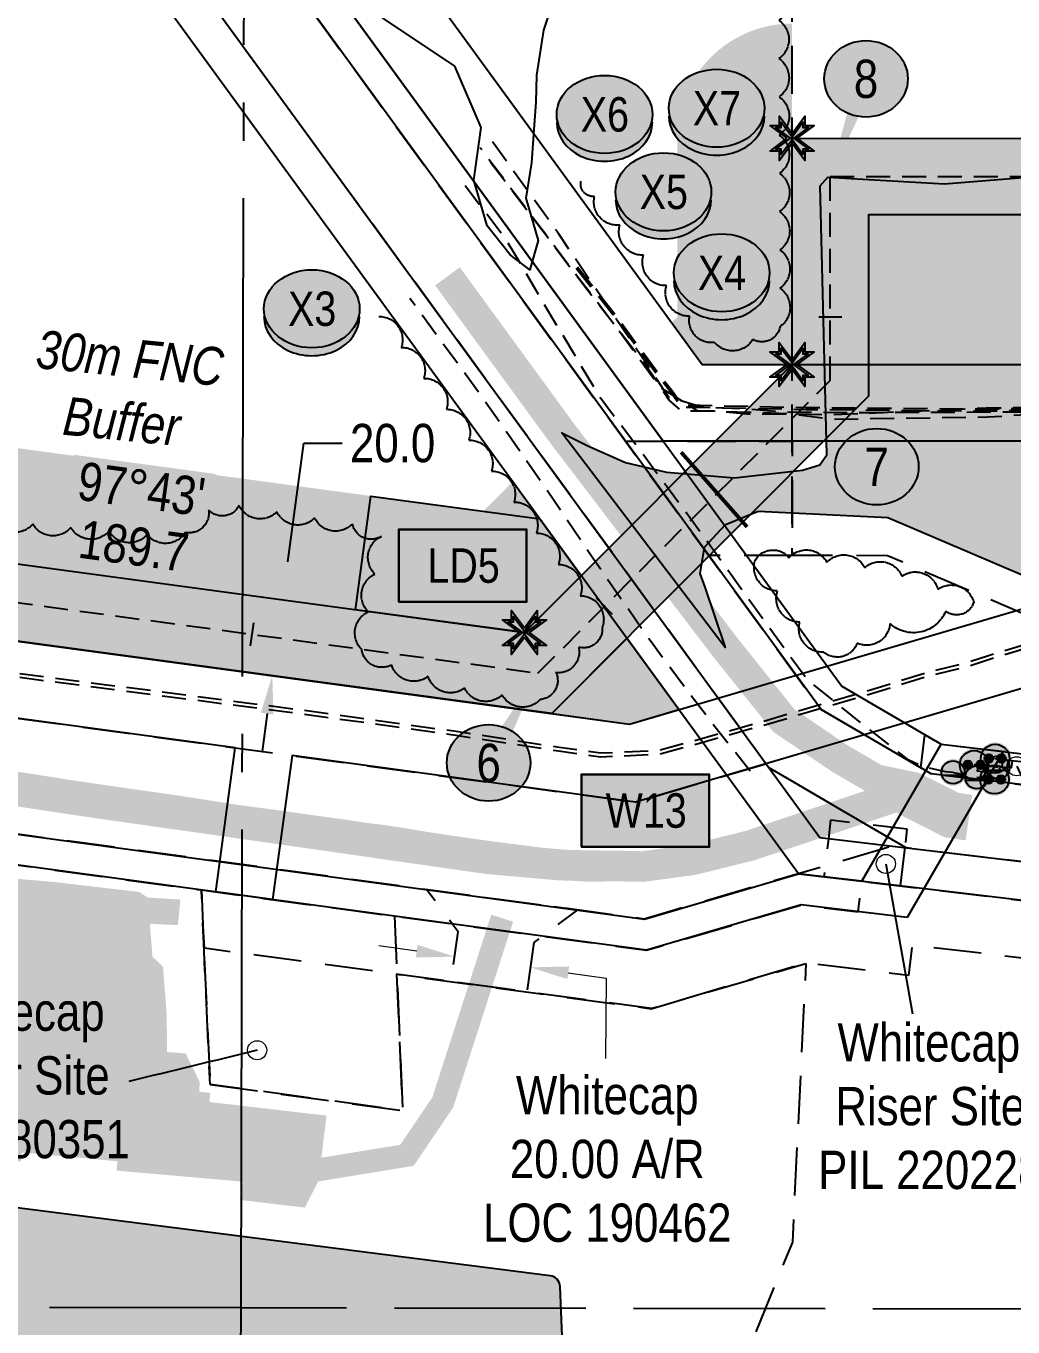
# Model space of a CAD drawing. Extents: x 485237 to 492984, y 6042770 to 6046256.
# Drawn here: x 489310.4 to 489568.2, y 6044196.7 to 6044536.6 of the extents above; entities that cross this region are included whole.
import ezdxf
from ezdxf.enums import TextEntityAlignment as Align

# ---------------------------------------------------------------- set-up
doc = ezdxf.new("R2010")
doc.units = 0
doc.header["$LTSCALE"] = 5
doc.header["$PDSIZE"] = 0.5
for name, pattern in [('0', [1, 1, 0]), ('foc-ACCESSROAD', [3.75, 2.5, -1.25]), ('foc-QUARTERLINE', [33, 25, -3, 2, -3]), ('foc-TIELINE', [1.875, 1.25, -0.625]), ('foc-UNSURVEYED', [12.5, 10, -2.5]), ('UG_PIPE', [1.875, 1.25, -0.625])]:
    doc.linetypes.add(name, pattern=pattern)
doc.layers.get('Defpoints').update_dxf_attribs({"color": 9})
for name, color, linetype, lineweight in [('AS-GENERAL', 48, 'Continuous', 18), ('C-AR-T', 13, 'Continuous', 9), ('C-RW-T', 13, 'Continuous', 9), ('C-WS-T', 13, 'Continuous', 9)]:
    doc.layers.add(name, color=color, linetype=linetype, lineweight=lineweight)
doc.layers.add('AS-PIPE-AG', color=7, linetype='Continuous', true_color=0x7d00fa)
for name, color, linetype in [('AS-PIPE-UG', 44, 'UG_PIPE'), ('AS-ROADS', 254, 'Continuous'), ('AS-SYMBOL', 7, 'Continuous'), ('C-AR', 13, 'foc-ACCESSROAD'), ('C-RW', 13, 'Continuous'), ('C-WS', 13, 'foc-ACCESSROAD'), ('F-RW', 190, 'Continuous'), ('L-BD1', 253, 'Continuous'), ('L-MON', 1, 'Continuous'), ('L-QSEC', 8, 'foc-QUARTERLINE'), ('L-USEC', 7, 'foc-UNSURVEYED'), ('P-BUFFER-H 30m', 51, 'Continuous'), ('P-BUFFER-T', 40, 'Continuous'), ('P-CROSSINGS', 250, 'Continuous'), ('P-ELEVATION', 7, 'Continuous'), ('P-PROPOSED', 10, 'Continuous'), ('P-PROPOSED-H', 21, 'Continuous'), ('P-TEMP-BLOCKS', 250, 'Continuous'), ('P-TEMP-H', 41, 'Continuous'), ('P-TEMP_LOG DECK', 46, 'Continuous'), ('P-TEMP_WORKSPACE', 46, 'Continuous'), ('P-TXT', 4, 'Continuous'), ('T-BUSH', 110, '0'), ('T-TIE', 201, 'foc-TIELINE'), ('T-WATER', 160, 'Continuous'), ('T-WATER-H', 133, 'Continuous'), ('WETLAND', 143, 'Continuous')]:
    doc.layers.add(name, color=color, linetype=linetype)
doc.styles.add('80', font='ARIALN.TTF', dxfattribs={"height": 10})
doc.styles.add('80CG', font='ARIALN.TTF', dxfattribs={"height": 10})
doc.styles.add('80L', font='ARIALN.TTF', dxfattribs={"height": 10})
doc.styles.add('Crossing', font='ARIALN.TTF', dxfattribs={"height": 10})
doc.styles.get("Standard").update_dxf_attribs({"font": 'ARIALN.TTF'})
doc.dimstyles.new('Compass 5 000', dxfattribs={"dimscale": 5, "dimtxt": 9, "dimasz": 2, "dimexe": 0.2, "dimexo": 0.0625, "dimgap": 0.5, "dimtad": 0, "dimtih": 1, "dimtoh": 1, "dimzin": 0, "dimdsep": 46, "dimtxsty": '80CG', "dimcen": 0.1, "dimse1": 1, "dimse2": 1, "dimclrd": 256, "dimclrt": 256, "dimaunit": 1, "dimadec": 4, "dimazin": 0, "dimtfac": 0.06, "dimtofl": 0, "dimtmove": 0, "dimatfit": 1, "dimfxl": 0.2, "dimtolj": 1, "dimtzin": 0, "dimlwd": -1, "dimarcsym": 0})

# ---------------------------------------------------------------- blocks, each defined once
blk = doc.blocks.new('*D44')
at = {"layer": 'C-RW-T', "transparency": 16777216}
for p, q in [((489339.39, 6044634.1), (489347.48, 6044639.99)), ((489316.75, 6044617.6), (489284.34, 6044593.97)), ((489284.34, 6044593.97), (489274.34, 6044593.97))]:
    blk.add_line(p, q, dxfattribs=at)
for points in [[(489338.41, 6044635.45), (489340.38, 6044632.75), (489331.31, 6044628.21)], [(489315.77, 6044618.94), (489317.73, 6044616.25), (489324.83, 6044623.49)]]:
    blk.add_solid(points, dxfattribs=at)
at = {"layer": 'Defpoints', "color": 0, "transparency": 16777216}
for p in [(489324.83, 6044623.49), (489337.99, 6044619.04), (489331.51, 6044614.32)]:
    blk.add_point(p, dxfattribs=at)
at = {"layer": 'C-RW-T', "transparency": 16777216, "insert": (489235.61, 6044593.97), "char_height": 10, "attachment_point": 5, "style": '80CG'}
blk.add_mtext('\\A1;Whitecap\\P8.00 P/L R/W\\PPlan 094 1536\\PPLA 071598', dxfattribs=at)
blk = doc.blocks.new('PIG')
h = blk.add_hatch(color=255)
h.dxf.hatch_style = 1
edge = h.paths.add_edge_path()
edge.add_arc((0, 0), 0.85, 0, 360)
at = {"layer": 'AS-SYMBOL'}
h = blk.add_hatch(color=13, dxfattribs=at)
h.dxf.hatch_style = 1
h.paths.add_polyline_path([(-0.101, 0.005, 1), (-0.551, 0.005, 1)])
h = blk.add_hatch(color=13, dxfattribs=at)
h.dxf.hatch_style = 1
h.paths.add_polyline_path([(0.101, 0.005, 1), (0.551, 0.005, 1)])
at = {"layer": 'AS-SYMBOL', "color": 13}
for centre, radius in [((0, 0), 0.75), ((-0.326, 0.005), 0.225), ((0.326, 0.005), 0.225)]:
    blk.add_circle(centre, radius, dxfattribs=at)
blk = doc.blocks.new('RISER')
h = blk.add_hatch(color=255)
h.dxf.hatch_style = 1
edge = h.paths.add_edge_path()
edge.add_arc((0, 0), 0.7, 0, 360)
blk.add_hatch(color=13).paths.add_polyline_path([(0.581, -0.15), (-0.581, -0.15, 0.774597)])
at = {"color": 13}
blk.add_line((-0.581, -0.15), (0.581, -0.15), dxfattribs=at)
blk.add_circle((0, 0), 0.6, dxfattribs=at)
blk = doc.blocks.new('TEMP')
h = blk.add_hatch(color=255)
h.dxf.hatch_style = 1
h.paths.add_polyline_path([(0, 0.251), (-0.666, 1.152), (-0.666, 0.666), (-1.152, 0.666), (-0.251, 0), (-1.152, -0.666), (-0.666, -0.666), (-0.666, -1.152), (0, -0.251), (0.666, -1.152), (0.666, -0.666), (1.152, -0.666), (0.251, 0), (1.152, 0.666), (0.666, 0.666), (0.666, 1.152)])
h.paths.add_polyline_path([(0.566, 0.849), (0.566, 0.566), (0.849, 0.566), (0.083, 0), (0.849, -0.566), (0.566, -0.566), (0.566, -0.849), (0, -0.083), (-0.566, -0.849), (-0.566, -0.566), (-0.849, -0.566), (-0.083, 0), (-0.849, 0.566), (-0.566, 0.566), (-0.566, 0.849), (0, 0.083)], flags=16)
h = blk.add_hatch(color=1)
h.dxf.hatch_style = 1
h.paths.add_polyline_path([(0, 0.083), (-0.566, 0.849), (-0.566, 0.566), (-0.849, 0.566), (-0.083, 0), (-0.849, -0.566), (-0.566, -0.566), (-0.566, -0.849), (0, -0.083), (0.566, -0.849), (0.566, -0.566), (0.849, -0.566), (0.083, 0), (0.849, 0.566), (0.566, 0.566), (0.566, 0.849)])
at = {"color": 1}
for p, q in [((-0.083, 0), (0.083, 0)), ((0, 0.083), (0, -0.083))]:
    blk.add_line(p, q, dxfattribs=at)
at = {"color": 255, "flags": 128}
blk.add_lwpolyline([(-0.251, 0), (-1.152, 0.666), (-0.666, 0.666), (-0.666, 1.152), (0, 0.251), (0.666, 1.152), (0.666, 0.666), (1.152, 0.666), (0.251, 0), (1.152, -0.666), (0.666, -0.666), (0.666, -1.152), (0, -0.251), (-0.666, -1.152), (-0.666, -0.666), (-1.152, -0.666)], close=True, dxfattribs=at)
at = {"color": 1, "flags": 128}
blk.add_lwpolyline([(-0.083, 0), (-0.849, 0.566), (-0.566, 0.566), (-0.566, 0.849), (0, 0.083), (0.566, 0.849), (0.566, 0.566), (0.849, 0.566), (0.083, 0), (0.849, -0.566), (0.566, -0.566), (0.566, -0.849), (0, -0.083), (-0.566, -0.849), (-0.566, -0.566), (-0.849, -0.566)], close=True, dxfattribs=at)
blk = doc.blocks.new('xing2')
h = blk.add_hatch(color=50)
h.dxf.hatch_style = 1
edge = h.paths.add_edge_path()
edge.add_ellipse((0, 0), major_axis=(-12.5, 0), ratio=0.816297, start_angle=0, end_angle=360)
h = blk.add_hatch(color=250)
h.dxf.hatch_style = 1
edge = h.paths.add_edge_path()
edge.add_ellipse((0, -2.05), major_axis=(-12.5, 0), ratio=0.816297, start_angle=0, end_angle=180)
edge.add_line((12.5, -2.05), (12.5, 0))
edge.add_ellipse((0, 0), major_axis=(-12.5, 0), ratio=0.816297, start_angle=0, end_angle=180, ccw=False)
edge.add_line((-12.5, 0), (-12.5, -2.05))
at = {"color": 250}
blk.add_ellipse((0, 0), major_axis=(-12.5, 0), ratio=0.816297, dxfattribs=at)
blk.add_ellipse((0, -2.05), major_axis=(-12.5, 0), ratio=0.816297, start_param=0, end_param=3.141593, dxfattribs=at)
at = {"color": 250, "style": 'Crossing'}
blk.add_attdef('CROSSING', text='', height=9, dxfattribs=at).set_placement((0.09, 0.02), align=Align.MIDDLE_CENTER)
at = {"color": 250, "style": 'Crossing', "flags": 1}
for tag, p in [('OWNER', (0.09, -12.49)), ('DESCRIPTION', (0.09, -25.77)), ('LOCATION', (0.09, -39.3)), ('DWG_REF', (0.09, -52.84))]:
    blk.add_attdef(tag, text='', height=9, dxfattribs=at).set_placement(p, align=Align.MIDDLE_CENTER)
blk = doc.blocks.new('*D80')
at = {"layer": 'Defpoints', "color": 0, "transparency": 16777216}
for p in [(489377.42, 6044386.68), (489405.43, 6044382.89), (489402.75, 6044363.08)]:
    blk.add_point(p, dxfattribs=at)
at = {"layer": 'P-TXT', "transparency": 16777216}
for p, q in [((489378.76, 6044396.59), (489382.96, 6044427.59)), ((489382.96, 6044427.59), (489392.96, 6044427.59)), ((489373.39, 6044356.97), (489372.05, 6044347.06))]:
    blk.add_line(p, q, dxfattribs=at)
for points in [[(489377.11, 6044396.82), (489380.41, 6044396.37), (489377.42, 6044386.68)], [(489371.74, 6044357.19), (489375.04, 6044356.74), (489374.74, 6044366.88)]]:
    blk.add_solid(points, dxfattribs=at)
at = {"layer": 'P-TXT', "transparency": 16777216, "insert": (489406.17, 6044427.59), "char_height": 10, "attachment_point": 5, "style": '80CG'}
blk.add_mtext('\\A1;20.0', dxfattribs=at)
blk = doc.blocks.new('Temp_Area_Small_Pink')
at = {"true_color": 0xff8aff}
h = blk.add_hatch(color=211, dxfattribs=at)
h.dxf.hatch_style = 1
h.paths.add_polyline_path([(-16.83, -9.44), (16.33, -9.44), (16.33, 9.05), (-16.83, 9.05)])
at = {"color": 250}
for points in [[(-17.03, -9.64), (16.53, -9.64), (16.53, 9.25), (-17.03, 9.25)], [(-16.93, -9.54), (16.43, -9.54), (16.43, 9.15), (-16.93, 9.15)]]:
    blk.add_lwpolyline(points, close=True, dxfattribs=at)
at = {"color": 250, "style": '80L'}
blk.add_attdef('TEMPORARY', text='', height=9, dxfattribs=at).set_placement((0, -0.15), align=Align.MIDDLE_CENTER)
blk = doc.blocks.new('*U127')
at = {"layer": 'P-ELEVATION'}
h = blk.add_hatch(color=111, dxfattribs=at)
h.dxf.hatch_style = 1
edge = h.paths.add_edge_path()
edge.add_ellipse((0, 0), major_axis=(-10.94, 0), ratio=0.913794, start_angle=0, end_angle=360)
at = {"layer": 'P-ELEVATION', "color": 7, "flags": 128}
blk.add_lwpolyline([(0, 0, 5, 0, 0), (12.91, 23.49, 0, 0, 0)], format="xyseb", dxfattribs=at)
at = {"layer": 'P-ELEVATION', "color": 7}
blk.add_ellipse((0, 0), major_axis=(-10.94, 0), ratio=0.913794, dxfattribs=at)
at = {"layer": 'P-ELEVATION', "style": '80'}
blk.add_attdef('BEND', text='', height=10, dxfattribs=at).set_placement((0, 0), align=Align.MIDDLE_CENTER)
blk = doc.blocks.new('*U126')
at = {"layer": 'P-ELEVATION'}
h = blk.add_hatch(color=111, dxfattribs=at)
h.dxf.hatch_style = 1
edge = h.paths.add_edge_path()
edge.add_ellipse((0, 0), major_axis=(-10.94, 0), ratio=0.913794, start_angle=0, end_angle=360)
at = {"layer": 'P-ELEVATION', "color": 7, "flags": 128}
blk.add_lwpolyline([(0, 0, 5, 0, 0), (-12.12, 22.6, 0, 0, 0)], format="xyseb", dxfattribs=at)
at = {"layer": 'P-ELEVATION', "color": 7}
blk.add_ellipse((0, 0), major_axis=(-10.94, 0), ratio=0.913794, dxfattribs=at)
at = {"layer": 'P-ELEVATION', "style": '80'}
blk.add_attdef('BEND', text='', height=10, dxfattribs=at).set_placement((0, 0), align=Align.MIDDLE_CENTER)
blk = doc.blocks.new('*U125')
at = {"layer": 'P-ELEVATION'}
h = blk.add_hatch(color=111, dxfattribs=at)
h.dxf.hatch_style = 1
edge = h.paths.add_edge_path()
edge.add_ellipse((0, 0), major_axis=(-10.94, 0), ratio=0.913794, start_angle=0, end_angle=360)
at = {"layer": 'P-ELEVATION', "color": 7, "flags": 128}
blk.add_lwpolyline([(0, 0, 5, 0, 0), (-9.31, -25.55, 0, 0, 0)], format="xyseb", dxfattribs=at)
at = {"layer": 'P-ELEVATION', "color": 7}
blk.add_ellipse((0, 0), major_axis=(-10.94, 0), ratio=0.913794, dxfattribs=at)
at = {"layer": 'P-ELEVATION', "style": '80'}
blk.add_attdef('BEND', text='', height=10, dxfattribs=at).set_placement((0, 0), align=Align.MIDDLE_CENTER)

msp = doc.modelspace()

# ---------------------------------------------------------------- hatches: boundary and pattern name
at = {"layer": 'AS-ROADS'}
h = msp.add_hatch(color=256, dxfattribs=at)
h.dxf.hatch_style = 1
h.paths.add_polyline_path([(489457.128, 6044426.961), (489466.998, 6044422.556), (489477.7, 6044420.012), (489495.482, 6044418.575), (489513.276, 6044420.611), (489517.82, 6044421.983), (489519.643, 6044424.553), (489517.875, 6044494.905), (489519.881, 6044497.146), (489550.349, 6044495.424), (489585.998, 6044498.296), (489631.654, 6044496.691), (489648.257, 6044491.283), (489645.944, 6044436.072), (489643.514, 6044360.937), (489585.513, 6044386.768), (489535.578, 6044408.118), (489501.682, 6044409.769), (489492.935, 6044406.212), (489487.589, 6044400.385), (489486.403, 6044393.561), (489487.762, 6044389.977), (489493.075, 6044374.275), (489450.382, 6044430.289)])
h = msp.add_hatch(color=256, dxfattribs=at)
h.dxf.hatch_style = 1
h.paths.add_polyline_path([(489256.403, 6044318.232), (489317.655, 6044312.971), (489339.972, 6044310.356), (489342.187, 6044308.886), (489350.72, 6044308.384), (489350.08, 6044301.693), (489342.743, 6044302.031), (489343.431, 6044293.478), (489346.167, 6044290.823), (489347.147, 6044278.349), (489347.233, 6044268.521), (489352.098, 6044268.169), (489355.757, 6044260.712), (489355.667, 6044258.152), (489358.48, 6044257.882), (489358.355, 6044255.47), (489388.891, 6044251.916), (489386.831, 6044234.933), (489383.222, 6044227.888), (489366.246, 6044229.887), (489367.064, 6044234.654), (489334.047, 6044237.554), (489334.299, 6044239.977), (489309.326, 6044242.295), (489309.046, 6044239.922), (489292.015, 6044242.18), (489295.004, 6044266.501), (489291.52, 6044274.415), (489291.837, 6044276.77), (489286.541, 6044277.355), (489286.79, 6044279.762), (489257.798, 6044282.47)])
at = {"layer": 'P-BUFFER-H 30m'}
h = msp.add_hatch(color=256, dxfattribs=at)
h.dxf.hatch_style = 1
h.paths.add_polyline_path([(489467.385, 6044376.668), (489447.736, 6044356.986), (489468.084, 6044354.23), (489480.965, 6044358.015)])
h.paths.add_polyline_path([(489510.547, 6044507.282), (489510.553, 6044537.266, 0.4142136), (489480.563, 6044507.289), (489480.553, 6044460.588), (489479.06, 6044459.093), (489487.025, 6044448.166), (489510.518, 6044448.164), (489510.535, 6044448.18)])
edge = h.paths.add_edge_path()
edge.add_line((489013.425, 6044433.884), (489230.4, 6044412.571))
edge.add_line((489230.4, 6044412.571), (489252.724, 6044403.577))
edge.add_line((489252.724, 6044403.577), (489440.595, 6044378.126))
edge.add_line((489440.595, 6044378.126), (489455.474, 6044393.029))
edge.add_line((489455.474, 6044393.029), (489437.606, 6044417.571))
edge.add_line((489437.606, 6044417.571), (489429.883, 6044409.835))
edge.add_line((489429.883, 6044409.835), (489260.458, 6044432.787))
edge.add_line((489260.458, 6044432.787), (489241.606, 6044440.383))
edge.add_arc((489230.4, 6044412.571), 29.984, 68.05445, 84.38994)
edge.add_line((489233.332, 6044442.412), (489016.356, 6044463.725))
edge.add_arc((489013.425, 6044433.884), 29.984, 84.38994, 130.99146)
edge.add_line((488993.757, 6044456.517), (488488.974, 6044017.847))
edge.add_line((488488.974, 6044017.847), (488401.469, 6044033.933))
edge.add_line((488401.469, 6044033.933), (488232.371, 6044188.147))
edge.add_line((488232.371, 6044188.147), (488229.248, 6044203.482))
edge.add_arc((488199.867, 6044197.5), 29.984, 11.50933, 47.63565)
edge.add_line((488220.072, 6044219.654), (488050.366, 6044374.423))
edge.add_arc((488030.162, 6044352.269), 29.984, 47.63565, 92.61011)
edge.add_line((488028.796, 6044382.222), (488020.006, 6044381.821))
edge.add_line((488020.006, 6044381.821), (487678.03, 6044693.698))
edge.add_arc((487657.825, 6044671.543), 29.984, 47.63565, 90.15546)
edge.add_line((487657.744, 6044701.528), (487647.622, 6044701.5))
edge.add_line((487647.622, 6044701.5), (487647.703, 6044671.516))
edge.add_line((487647.703, 6044671.516), (487657.825, 6044671.543))
edge.add_line((487657.825, 6044671.543), (488008.972, 6044351.303))
edge.add_line((488008.972, 6044351.303), (488030.162, 6044352.269))
edge.add_line((488030.162, 6044352.269), (488199.867, 6044197.5))
edge.add_line((488199.867, 6044197.5), (488204.941, 6044172.582))
edge.add_line((488204.941, 6044172.582), (488387.606, 6044005.994))
edge.add_line((488387.606, 6044005.994), (488497.748, 6043985.748))
edge.add_line((488497.748, 6043985.748), (489013.425, 6044433.884))
edge = h.paths.add_edge_path()
edge.add_line((488873.324, 6044179.737), (489032.351, 6044317.941))
edge.add_line((489032.351, 6044317.941), (489036.645, 6044361.397))
edge.add_line((489036.645, 6044361.397), (488853.655, 6044202.369))
edge.add_line((488853.655, 6044202.369), (488518.293, 6043910.941))
edge.add_line((488518.293, 6043910.941), (488355.35, 6043940.913))
edge.add_line((488355.35, 6043940.913), (488168.031, 6044111.691))
edge.add_line((488168.031, 6044111.691), (488153.21, 6044125.204))
edge.add_line((488153.21, 6044125.204), (488140.096, 6044096.584))
edge.add_line((488140.096, 6044096.584), (488147.83, 6044089.533))
edge.add_line((488147.83, 6044089.533), (488335.149, 6043918.756))
edge.add_arc((488355.35, 6043940.913), 29.984, 227.64476, 259.57748)
edge.add_line((488349.926, 6043911.424), (488512.869, 6043881.452))
edge.add_arc((488518.293, 6043910.941), 29.984, 259.57748, 310.99042)
edge.add_line((488537.961, 6043888.309), (488873.324, 6044179.737))
h.paths.add_polyline_path([(489232.752, 6044323.5), (489154.229, 6044331.674), (489151.281, 6044301.835), (489234.02, 6044293.222)], flags=17)
edge = h.paths.add_edge_path()
edge.add_line((487736.871, 6044504.79), (487630.699, 6044601.589))
edge.add_line((487630.699, 6044601.589), (487612.897, 6044601.541))
edge.add_line((487612.897, 6044601.541), (487612.916, 6044586.466))
edge.add_line((487612.916, 6044586.466), (487582.932, 6044586.391))
edge.add_arc((487612.916, 6044586.43), 29.984, 180.07427, 270.15606)
edge.add_line((487612.998, 6044556.446), (487635.643, 6044556.508))
edge.add_line((487635.643, 6044556.508), (488045.954, 6044182.412))
edge.add_line((488045.954, 6044182.412), (488120.679, 6044114.289))
edge.add_line((488120.679, 6044114.289), (488128.452, 6044107.201))
edge.add_line((488128.452, 6044107.201), (488141.564, 6044135.823))
edge.add_line((488141.564, 6044135.823), (488140.882, 6044136.445))
edge.add_line((488140.882, 6044136.445), (488066.155, 6044204.571))
edge.add_line((488066.155, 6044204.571), (487736.871, 6044504.79))
at = {"layer": 'P-PROPOSED-H'}
h = msp.add_hatch(color=256, dxfattribs=at)
h.dxf.hatch_style = 1
h.paths.add_polyline_path([(487612.806, 6044671.421), (487657.825, 6044671.543), (488008.972, 6044351.303), (488030.162, 6044352.269), (488199.867, 6044197.5), (488204.941, 6044172.582), (488387.612, 6044006.015), (488497.749, 6043985.749), (489013.425, 6044433.884), (489230.4, 6044412.571), (489252.724, 6044403.577), (489440.595, 6044378.126), (489510.535, 6044448.18), (489510.547, 6044507.282), (489656.512, 6044507.242), (489656.508, 6044490.001), (489804.545, 6044490.083), (489804.556, 6044470.094), (489636.514, 6044470), (489636.518, 6044487.258), (489530.532, 6044487.287), (489530.522, 6044439.908), (489447.736, 6044356.986), (489247.568, 6044384.103), (489225.591, 6044392.958), (489020.039, 6044413.149), (488503.597, 6043964.348), (488378.364, 6043987.369), (488186.654, 6044162.205), (488181.58, 6044187.123), (488022.806, 6044331.923), (488001.617, 6044330.957), (487650.102, 6044651.533), (487612.832, 6044651.431)])
at = {"layer": 'P-TEMP-H'}
h = msp.add_hatch(color=256, dxfattribs=at)
h.dxf.hatch_style = 1
h.paths.add_polyline_path([(489455.439, 6044392.994), (489440.595, 6044378.126), (489396.441, 6044384.107), (489400.466, 6044413.82), (489444.62, 6044407.839)])
h = msp.add_hatch(color=256, dxfattribs=at)
h.dxf.hatch_style = 1
h.paths.add_polyline_path([(489467.385, 6044376.668), (489447.736, 6044356.986), (489468.084, 6044354.23), (489480.965, 6044358.015)])
at = {"layer": 'T-WATER-H'}
h = msp.add_hatch(color=256, dxfattribs=at)
h.dxf.hatch_style = 1
edge = h.paths.add_edge_path()
edge.add_line((489447.296, 6044210.097), (489290.201, 6044230.104))
edge.add_arc((489289.822, 6044227.128), 3, 82.74221, 182.31401)
edge.add_line((489286.825, 6044227.006), (489302.695, 6043834.255))
edge.add_arc((489305.693, 6043834.376), 3, 182.31401, 272.44817)
edge.add_line((489305.821, 6043831.379), (489461.838, 6043838.049))
edge.add_arc((489461.709, 6043841.046), 3, 272.44817, 362.31401)
edge.add_line((489464.707, 6043841.167), (489449.914, 6044207.242))
edge.add_arc((489446.917, 6044207.121), 3, 2.31401, 82.74221)

# ---------------------------------------------------------------- linework, layer by layer
at = {"layer": 'AS-GENERAL', "const_width": 1, "flags": 128}
msp.add_lwpolyline([(489498.768, 6044405.745), (489481.554, 6044425.251)], dxfattribs=at)
at = {"layer": 'AS-PIPE-AG', "flags": 128}
for points in [[(489564.338, 6044342.89), (489562.998, 6044343.051), (489558.082, 6044343.554)], [(489559.035, 6044343.445), (489558.92, 6044341.983), (489560.864, 6044341.756), (489560.679, 6044340.017), (489558.774, 6044340.297)], [(489568.018, 6044344.546), (489567.769, 6044342.794), (489564.769, 6044342.956), (489564.561, 6044341.862), (489560.934, 6044342.125), (489561.067, 6044343.24)], [(489573.232, 6044344.05), (489563.543, 6044345.122)], [(489565.505, 6044344.787), (489565.344, 6044342.983)], [(489552.606, 6044341.603), (489554.126, 6044341.289), (489555.205, 6044341.09)], [(489563.419, 6044339.754), (489560.691, 6044340.061)], [(489560.824, 6044340.902), (489562.627, 6044340.671), (489562.539, 6044339.85)]]:
    msp.add_lwpolyline(points, dxfattribs=at)
at = {"layer": 'AS-PIPE-UG', "flags": 128}
for points in [[(487536.289, 6044670.404), (487550.66, 6044669.742), (487563.571, 6044669.628), (487582.047, 6044669.201), (487605.984, 6044668.993), (487620.905, 6044668.854), (487622.852, 6044668.532), (487626.872, 6044665.005), (487636.243, 6044654.698), (487645.318, 6044645.284), (487735.124, 6044563.362), (487792.446, 6044511.069), (487843.685, 6044464.466), (487880.915, 6044430.685), (487929.506, 6044385.974), (487974.698, 6044344.154), (488006.934, 6044314.294), (488021.495, 6044302.058), (488156.979, 6044177.527), (488185.229, 6044151.623), (488208.096, 6044130.452), (488241.122, 6044100.915), (488256.432, 6044086.618), (488307.193, 6044040.666), (488339.028, 6044011.477), (488353.409, 6043998.063), (488371.924, 6043980.749), (488389.68, 6043975.156), (488427.136, 6043968.679), (488447.257, 6043964.997), (488462.568, 6043962.268), (488478.143, 6043959.366), (488495.901, 6043956.264), (488507.872, 6043956.793), (488520.249, 6043967.587), (488544.452, 6043989.039), (488574.75, 6044014.527), (488618.282, 6044051.933), (488645.517, 6044075.331), (488663.097, 6044090.837), (488699.571, 6044122.327), (488753.75, 6044169.692), (488817.795, 6044225.393), (488865.952, 6044267.635), (488904.64, 6044301.72), (488948.044, 6044338.718), (488982.875, 6044369.061), (488997.947, 6044382.448), (489008.736, 6044391.813), (489015.85, 6044398.126), (489021.068, 6044402.806), (489041.976, 6044402.661), (489074.655, 6044399.306), (489096.454, 6044397.04), (489119.418, 6044394.272), (489151.395, 6044391.098), (489198.84, 6044386.442), (489227.09, 6044382.326), (489249.376, 6044376.802), (489278.34, 6044370.995), (489297.108, 6044367.941), (489382.386, 6044356.94), (489422.646, 6044351.349), (489448.926, 6044347.297), (489460.475, 6044345.67), (489475.928, 6044346.375), (489501.747, 6044353.572), (489519.411, 6044358.714), (489534.172, 6044363.069), (489546.549, 6044366.942), (489555.958, 6044369.16), (489562.138, 6044371.204), (489574.014, 6044374.783), (489585.858, 6044378.466), (489595.431, 6044381.64), (489611.643, 6044386.424), (489618.851, 6044390.489), (489619.335, 6044399.375), (489618.734, 6044416.961), (489618.173, 6044428.276), (489618.835, 6044430.793), (489620.471, 6044431.888), (489623.99, 6044432.562), (489645.759, 6044432.956), (489668.966, 6044434.473), (489706.886, 6044437.916), (489750.941, 6044439.606), (489770.786, 6044439.439), (489773.612, 6044440.867), (489779.057, 6044445.997), (489786.196, 6044449.682), (489796.82, 6044449.746)], [(487536.335, 6044671.402), (487550.687, 6044670.741), (487563.587, 6044670.627), (487582.063, 6044670.2), (487605.993, 6044669.992), (487620.992, 6044669.853), (487623.297, 6044669.471), (487627.574, 6044665.719), (487636.973, 6044655.381), (487646.015, 6044646.001), (487735.798, 6044564.1), (487793.119, 6044511.808), (487844.357, 6044465.206), (487881.589, 6044431.423), (487930.184, 6044386.709), (487975.377, 6044344.888), (488007.595, 6044315.044), (488022.155, 6044302.809), (488157.655, 6044178.263), (488185.906, 6044152.358), (488208.769, 6044131.191), (488241.796, 6044101.653), (488257.108, 6044087.354), (488307.866, 6044041.405), (488339.707, 6044012.211), (488354.091, 6043998.793), (488372.441, 6043981.634), (488389.916, 6043976.129), (488427.311, 6043969.663), (488447.435, 6043965.981), (488462.747, 6043963.251), (488478.321, 6043960.35), (488495.966, 6043957.267), (488507.479, 6043957.776), (488519.589, 6043968.338), (488543.799, 6043989.796), (488574.103, 6044015.288), (488617.631, 6044052.691), (488644.861, 6044076.085), (488662.44, 6044091.59), (488698.916, 6044123.082), (488753.093, 6044170.445), (488817.138, 6044226.146), (488865.292, 6044268.386), (488903.985, 6044302.475), (488947.392, 6044339.475), (488982.215, 6044369.811), (488997.288, 6044383.199), (489008.077, 6044392.564), (489015.185, 6044398.872), (489020.688, 6044403.808), (489042.031, 6044403.66), (489074.758, 6044400.3), (489096.565, 6044398.033), (489119.527, 6044395.266), (489151.493, 6044392.093), (489198.961, 6044387.434), (489227.283, 6044383.308), (489249.595, 6044377.778), (489278.519, 6044371.979), (489297.252, 6044368.93), (489382.519, 6044357.931), (489422.791, 6044352.338), (489449.072, 6044348.286), (489460.522, 6044346.673), (489475.769, 6044347.368), (489501.473, 6044354.533), (489519.13, 6044359.673), (489533.881, 6044364.025), (489546.285, 6044367.907), (489555.686, 6044370.123), (489561.837, 6044372.157), (489573.721, 6044375.739), (489585.552, 6044379.418), (489595.132, 6044382.594), (489611.251, 6044387.35), (489617.883, 6044391.09), (489618.335, 6044399.385), (489617.735, 6044416.919), (489617.167, 6044428.381), (489617.965, 6044431.413), (489620.084, 6044432.831), (489623.886, 6044433.56), (489645.717, 6044433.955), (489668.888, 6044435.47), (489706.822, 6044438.914), (489750.926, 6044440.606), (489770.552, 6044440.44), (489773.032, 6044441.694), (489778.474, 6044446.821), (489785.95, 6044450.68), (489796.814, 6044450.745)], [(489798.858, 6044459.402), (489796.634, 6044459.263), (489786.353, 6044459.145), (489783.654, 6044457.38), (489778.074, 6044450.671), (489770.434, 6044442.616), (489758.303, 6044442.557), (489725.733, 6044441.984), (489688.652, 6044440.106), (489669.567, 6044438), (489645.066, 6044436.88), (489594.758, 6044435.809), (489526.23, 6044435.562), (489508.293, 6044435.74), (489499.468, 6044436.495), (489486.992, 6044437.051), (489478.37, 6044439.587), (489472.359, 6044448.602), (489449.471, 6044482.398), (489430.998, 6044508.169)], [(489802.824, 6044456.055), (489796.208, 6044455.82), (489785.969, 6044455.451), (489778.679, 6044450.252), (489770.763, 6044441.836), (489765.541, 6044441.602), (489756.414, 6044442.361), (489735.447, 6044442.294), (489725.631, 6044442.303), (489695.164, 6044440.761), (489673.872, 6044435.246), (489645.669, 6044437.312), (489604.789, 6044437.137), (489561.55, 6044434.389), (489520.883, 6044433.823), (489509.618, 6044435.319), (489498.877, 6044435.634), (489485.935, 6044436.009), (489475.888, 6044442.366), (489464.454, 6044458.174), (489453.045, 6044473.022), (489429.028, 6044504.814)], [(489803.071, 6044454.435), (489795.887, 6044454.899), (489786.014, 6044455.078), (489778.564, 6044449.572), (489772.618, 6044441.874), (489765.38, 6044441.339), (489753.085, 6044442.379), (489735.407, 6044442.202), (489709.386, 6044441.448), (489686.79, 6044439.852), (489669.5, 6044438.442), (489645.371, 6044437.747), (489611.503, 6044437.1), (489592.452, 6044437.026), (489561.278, 6044436.774), (489520.807, 6044434.976), (489510.727, 6044435.197), (489499.576, 6044435.138), (489490.716, 6044436.026), (489481.775, 6044435.928), (489478.432, 6044438.85), (489471.982, 6044448.423), (489454.81, 6044470.54), (489430.585, 6044502.588)], [(489552.59, 6044341.549), (489550.58, 6044341.719), (489544.852, 6044343.121), (489541.019, 6044344.769), (489531.333, 6044352.345), (489523.858, 6044358.316), (489514.295, 6044366.077), (489502.614, 6044382.045), (489488.623, 6044401.602), (489471.193, 6044425.223), (489460.578, 6044439.273), (489445.305, 6044464.733), (489435.858, 6044480.783), (489424.518, 6044495.674)], [(489454.112, 6044473.367), (489463.76, 6044461.166), (489475.338, 6044445.435), (489478.703, 6044441.206), (489481.602, 6044437.032), (489486.524, 6044437.022), (489514.232, 6044436.445), (489559.866, 6044436.059), (489602.778, 6044436.507), (489668.492, 6044435.165), (489680.215, 6044436.537), (489685.095, 6044438.778), (489691.952, 6044438.797), (489716.029, 6044439.981), (489736.711, 6044440.904), (489759.717, 6044441.212), (489770.505, 6044441.319), (489778.467, 6044447.583), (489785.963, 6044451.354), (489795.374, 6044450.691), (489796.886, 6044450.791)], [(489454.504, 6044473.677), (489464.157, 6044461.469), (489475.735, 6044445.739), (489479.104, 6044441.504), (489481.864, 6044437.531), (489486.53, 6044437.522), (489514.239, 6044436.945), (489559.866, 6044436.559), (489602.78, 6044437.007), (489668.468, 6044435.665), (489680.078, 6044437.024), (489684.985, 6044439.277), (489691.939, 6044439.297), (489716.006, 6044440.48), (489736.697, 6044441.404), (489759.711, 6044441.712), (489770.33, 6044441.817), (489778.198, 6044448.007), (489785.861, 6044451.862), (489795.375, 6044451.192), (489796.853, 6044451.29)], [(489499.612, 6044341.896), (489490.131, 6044353.834), (489483.108, 6044362.974), (489473.42, 6044376.021), (489458.676, 6044397.306), (489445.669, 6044416.549), (489429.426, 6044439.858), (489410.689, 6044465.444)]]:
    msp.add_lwpolyline(points, dxfattribs=at)
at = {"layer": 'AS-ROADS', "flags": 128}
msp.add_lwpolyline([(489457.128, 6044426.961), (489466.998, 6044422.556), (489477.7, 6044420.012), (489495.482, 6044418.575), (489513.276, 6044420.611), (489517.82, 6044421.983), (489519.643, 6044424.553), (489517.875, 6044494.905), (489519.881, 6044497.146), (489550.349, 6044495.424), (489585.998, 6044498.296), (489631.654, 6044496.691), (489648.257, 6044491.283), (489645.944, 6044436.072), (489643.514, 6044360.937), (489585.513, 6044386.768), (489535.578, 6044408.118), (489501.682, 6044409.769), (489492.935, 6044406.212), (489487.589, 6044400.385), (489486.403, 6044393.561), (489487.762, 6044389.977), (489493.075, 6044374.275), (489450.382, 6044430.289)], close=True, dxfattribs=at)
msp.add_lwpolyline([(489556.742, 6044329.773, 12, 12, 0), (489552.231, 6044330.44, 12, 12, 0), (489541.169, 6044335.995, 12, 8, 0), (489532.193, 6044339.87, 8, 8, 0), (489522.841, 6044345.335, 8, 8, 0), (489508.363, 6044355.161, 8, 8, 0), (489493.075, 6044374.275, 8, 8, 0), (489450.382, 6044430.289, 8, 8, 0), (489420.498, 6044471.212, 0, 0, 0)], format="xyseb", dxfattribs=at)
at = {"layer": 'AS-ROADS', "const_width": 8, "flags": 128}
msp.add_lwpolyline([(489540.569, 6044336.254), (489499.518, 6044322.466), (489484.569, 6044318.756), (489471.56, 6044317.003), (489449.781, 6044317.37), (489430.991, 6044319.038), (489388.278, 6044325.167), (489324.404, 6044334.279), (489223.743, 6044349.612), (489128.539, 6044364.02)], dxfattribs=at)
at = {"layer": 'AS-ROADS', "elevation": 0.441, "flags": 128}
for points, const_width in [([(489466.775, 6044317.188), (489462.785, 6044317.102), (489456.904, 6044317.056), (489450.975, 6044317.418), (489445.032, 6044317.916), (489439.057, 6044318.684), (489433.064, 6044319.432), (489427.025, 6044320.26), (489420.962, 6044321.144), (489414.87, 6044322.051), (489408.729, 6044323.1), (489403.785, 6044323.847), (489398.794, 6044324.45), (489393.82, 6044325.226), (489388.848, 6044325.893), (489383.871, 6044326.585), (489378.895, 6044327.298), (489373.93, 6044328), (489368.949, 6044328.641), (489363.962, 6044329.322), (489358.96, 6044330.127), (489354, 6044330.924), (489348.965, 6044331.674), (489343.833, 6044332.443), (489338.559, 6044333.14), (489333.211, 6044333.942), (489327.736, 6044334.732), (489322.194, 6044335.543), (489316.572, 6044336.421), (489310.906, 6044337.324), (489305.205, 6044338.175)], 7.996), ([(489386.194, 6044237.67), (489409.909, 6044241.538), (489419.28, 6044255.393), (489434.793, 6044303.514)], 5.997)]:
    msp.add_lwpolyline(points, dxfattribs=dict(at, const_width=const_width))
at = {"layer": 'C-AR', "flags": 128}
for points in [[(490272.175, 6044452.626), (489881.466, 6044281.297), (489540.346, 6044321.872), (489504.394, 6044342.917), (489199.035, 6044761.83), (489082.03, 6044863.593), (489073.944, 6044881.924), (489074.417, 6044893.046), (489079.177, 6045006.153), (489083.43, 6045106.111)], [(489103.418, 6045106.083), (489099.173, 6045006.125), (489094.528, 6044896.751), (489094.064, 6044885.823), (489098.332, 6044875.806), (489106.668, 6044868.592), (489213.959, 6044775.291), (489518.091, 6044358.061), (489546.847, 6044341.229), (489860.447, 6044303.927), (489894.999, 6044309.058), (490272.221, 6044474.473)], [(486811.994, 6044629.425), (486911.942, 6044629.688), (486942.102, 6044629.767), (487642.379, 6044631.523), (488110.841, 6044204.404), (488153.99, 6044165.064), (488165.63, 6044154.452), (488369.212, 6043968.851), (488509.446, 6043942.948), (488808.017, 6044202.434), (489026.653, 6044392.414), (489220.782, 6044373.345), (489242.386, 6044364.636), (489469.627, 6044333.849), (489503.704, 6044343.863), (489504.394, 6044342.917), (489538.632, 6044322.875), (489471.915, 6044303.281), (489234.683, 6044335.418), (489213.567, 6044343.925), (489036.645, 6044361.397), (488853.655, 6044202.369), (488518.293, 6043910.941), (488355.35, 6043940.913), (488168.031, 6044111.691), (488152.521, 6044125.832), (488140.882, 6044136.445), (488066.155, 6044204.571), (487736.871, 6044504.79), (487630.699, 6044601.589), (487474.41, 6044601.17), (487450.982, 6044601.107), (486942.017, 6044599.782), (486911.858, 6044599.703), (486811.909, 6044599.441)], [(490272.119, 6044425.277), (489885.272, 6044255.682), (489541.933, 6044296.467), (489540.94, 6044288.533), (489514.317, 6044291.769), (489473.788, 6044279.868), (489356.981, 6044295.667), (489356.259, 6044310.877), (489472.505, 6044295.12), (489512.898, 6044306.959), (489527.801, 6044305.191), (489528.719, 6044313.134), (489545.127, 6044311.189), (489882.988, 6044271.051), (490272.153, 6044441.703)]]:
    msp.add_lwpolyline(points, dxfattribs=at)
for points in [[(489510.524, 6044398.248), (489488.786, 6044398.264), (489466.98, 6044428.179), (489510.514, 6044428.176), (489510.524, 6044398.248)], [(489358.48, 6044260.079), (489408.777, 6044253.258), (489407.279, 6044288.849), (489473.718, 6044279.839), (489514.142, 6044291.686), (489510.609, 6044218.83), (489503.486, 6044201.458), (489492.31, 6044174.21), (489484.483, 6044147.77), (489482.62, 6044128.11), (489484.155, 6044125.185), (489498.252, 6043795.466), (489365.635, 6043789.796), (489277.378, 6043786.022), (489255.81, 6044322.66), (489257.585, 6044324.247), (489356.259, 6044310.877), (489356.901, 6044294.957), (489358.48, 6044260.079)], [(489443.081, 6044297.159), (489441.246, 6044284.263), (489421.425, 6044286.939), (489423.28, 6044299.977), (489421.727, 6044302.046), (489414.982, 6044311.029), (489454.456, 6044305.7), (489445.344, 6044298.858), (489443.081, 6044297.159)]]:
    msp.add_lwpolyline(points, close=True, dxfattribs=at)
at = {"layer": 'C-AR-T'}
msp.add_line((489412.459, 6044294.878), (489402.564, 6044296.286), dxfattribs=at)
at = {"layer": 'C-AR-T', "flags": 128}
msp.add_lwpolyline([(489452.05, 6044289.245), (489461.945, 6044287.837), (489461.787, 6044266.854)], dxfattribs=at)
at = {"layer": 'C-AR-T'}
for points in [[(489412.694, 6044296.527), (489412.225, 6044293.229), (489422.354, 6044293.47)], [(489452.285, 6044290.894), (489451.815, 6044287.595), (489442.155, 6044290.652)]]:
    msp.add_solid(points, dxfattribs=at)
at = {"layer": 'C-RW'}
for points in [[(490272.221, 6044474.473), (489894.999, 6044309.058), (489860.447, 6044303.927), (489546.847, 6044341.229), (489518.091, 6044358.061), (489213.959, 6044775.291), (489106.668, 6044868.592), (489094.528, 6044896.751), (489099.173, 6045006.125), (489103.418, 6045106.083)], [(489131.441, 6045106.043), (489127.197, 6045006.086), (489122.775, 6044901.957), (489129.841, 6044885.565), (489234.853, 6044794.136), (489487.041, 6044448.167), (489758.07, 6044448.148), (489778.779, 6044470.08), (489804.556, 6044470.094), (489804.567, 6044450.105), (489787.401, 6044450.095), (489766.687, 6044428.158), (489476.875, 6044428.178), (489219.929, 6044780.676), (489113.287, 6044873.436), (489102.596, 6044898.237), (489107.177, 6045006.114), (489111.421, 6045106.071)], [(489111.421, 6045106.071), (489107.177, 6045006.114), (489102.596, 6044898.237), (489113.287, 6044873.436), (489219.929, 6044780.676), (489523.57, 6044364.119), (489549.447, 6044348.972), (489860.283, 6044311.983), (489892.767, 6044316.81), (490272.239, 6044483.212)], [(488503.597, 6043964.348), (489020.039, 6044413.149), (489225.591, 6044392.958), (489247.568, 6044384.103), (489468.084, 6044354.23), (489607.097, 6044395.081), (489607.088, 6044428.158), (489758.054, 6044428.151), (489758.017, 6044408.162), (489627.162, 6044408.168), (489627.105, 6044380.141), (489469.627, 6044333.849), (489379.906, 6044345.992), (489374.803, 6044308.373), (489359.947, 6044310.388), (489365.049, 6044348.006), (489242.412, 6044364.629), (489220.782, 6044373.345), (489026.653, 6044392.414), (488509.446, 6043942.948)]]:
    msp.add_lwpolyline(points, dxfattribs=at)
msp.add_lwpolyline([(489540.575, 6044303.674), (489512.903, 6044306.961), (489472.538, 6044295.127), (489406.639, 6044304.053), (489232.611, 6044327.626), (489219.422, 6044332.97), (489152.575, 6044340.131), (489089.531, 6044298.58), (489085.129, 6044305.259), (489150.571, 6044348.391), (489221.282, 6044340.817), (489234.683, 6044335.418), (489471.943, 6044303.277), (489512.212, 6044315.095), (489528.738, 6044313.167), (489549.448, 6044348.964), (489565.665, 6044347.043), (489540.575, 6044303.674)], close=True, dxfattribs=at)
at = {"layer": 'C-WS', "flags": 128}
for points in [[(489882.392, 6044595.074), (489882.409, 6044530.251), (489811.905, 6044530.257), (489811.901, 6044510.828), (489802.285, 6044510.829), (489802.288, 6044509.24), (489656.472, 6044507.245), (489656.437, 6044346.317), (489535.466, 6044398.23), (489510.524, 6044398.248), (489510.582, 6044673.935), (489525.712, 6044692.637), (489795.689, 6044692.594), (489882.392, 6044595.074)], [(489574.758, 6044345.961), (489573.837, 6044338.018), (489561.071, 6044339.58), (489546.847, 6044341.229), (489545.443, 6044342.046), (489544.193, 6044342.782), (489545.202, 6044351.457), (489549.448, 6044348.964), (489565.37, 6044347.152), (489574.758, 6044345.961)], [(489539.985, 6044322.024), (489538.781, 6044311.942), (489528.734, 6044313.137), (489518.927, 6044314.306), (489519.268, 6044317.185), (489520.105, 6044324.242), (489520.694, 6044329.207), (489529.735, 6044328.134), (489536.985, 6044327.275), (489540.551, 6044326.852), (489539.985, 6044322.024)], [(489406.639, 6044304.053), (489408.777, 6044253.258), (489358.48, 6044260.079), (489356.901, 6044294.957), (489356.259, 6044310.877), (489406.639, 6044304.053)]]:
    msp.add_lwpolyline(points, close=True, dxfattribs=at)
at = {"layer": 'F-RW'}
for points in [[(490272.153, 6044441.703), (489882.988, 6044271.051), (489512.212, 6044315.095), (489192.699, 6044753.501), (489062.476, 6044848.805), (489069.172, 6045006.167), (489073.426, 6045106.125)], [(489083.43, 6045106.111), (489079.177, 6045006.153), (489074.391, 6044893.05), (489073.917, 6044881.927), (489072.69, 6044853.728), (489199.035, 6044761.83), (489517.778, 6044324.556), (489881.466, 6044281.297), (490272.175, 6044452.626)]]:
    msp.add_lwpolyline(points, dxfattribs=at)
at = {"layer": 'L-QSEC'}
for p, q in [((489366.566, 6044201.667), (489368.294, 6044965.756)), ((489364.816, 6043427.532), (489366.566, 6044201.667))]:
    msp.add_line(p, q, dxfattribs=at)
at = {"layer": 'L-USEC'}
for p, q in [((489366.566, 6044201.667), (488963.985, 6044202.23)), ((489769.135, 6044201.081), (489366.566, 6044201.667))]:
    msp.add_line(p, q, dxfattribs=at)
at = {"layer": 'P-PROPOSED'}
msp.add_lwpolyline([(488497.749, 6043985.749), (489013.425, 6044433.884), (489230.4, 6044412.571), (489252.724, 6044403.577), (489440.595, 6044378.126), (489510.535, 6044448.18), (489510.547, 6044507.282), (489656.512, 6044507.242), (489656.508, 6044490.001), (489804.545, 6044490.083), (489804.556, 6044470.094), (489636.514, 6044470), (489636.518, 6044487.258), (489530.532, 6044487.287), (489530.522, 6044439.908), (489447.736, 6044356.986), (489247.568, 6044384.103), (489225.591, 6044392.958), (489020.039, 6044413.149), (488503.597, 6043964.348)], dxfattribs=at)
at = {"layer": 'P-TEMP_LOG DECK', "flags": 128}
msp.add_lwpolyline([(489455.439, 6044392.994), (489440.595, 6044378.126), (489396.441, 6044384.107), (489400.466, 6044413.82), (489444.62, 6044407.839)], close=True, dxfattribs=at)
at = {"layer": 'P-TEMP_WORKSPACE'}
msp.add_lwpolyline([(489467.385, 6044376.668), (489447.736, 6044356.986), (489468.084, 6044354.23), (489480.965, 6044358.015)], close=True, dxfattribs=at)
at = {"layer": 'T-BUSH', "flags": 128}
for points in [[(489507.369, 6044588.12, -0.5205671), (489507.268, 6044578.121, -0.5205671), (489507.167, 6044568.121, -0.5205671), (489507.066, 6044558.122, -0.5205671), (489507.022, 6044548.122, -0.5205671), (489507.067, 6044538.122, -0.5205671), (489507.111, 6044528.122, -0.5205671), (489507.155, 6044518.122, -0.5205671), (489507.199, 6044508.123, -0.5205671), (489507.243, 6044498.123, -0.5205671), (489507.287, 6044488.123, -0.5205671), (489507.331, 6044478.123, -0.5205671), (489507.375, 6044468.123, -0.5205671), (489507.419, 6044458.123, -0.5205671), (489500.262, 6044454.75, -0.5205671), (489490.293, 6044453.963, -0.5205671), (489483.762, 6044460.802, -0.5205671), (489477.749, 6044468.793, -0.5205671), (489471.737, 6044476.784, -0.5205671), (489465.549, 6044484.631, -0.5205671), (489458.914, 6044492.113, -0.5205671), (489455.411, 6044496.063, -0.5205671)], [(489402.539, 6044460.729, -0.5205671), (489408.428, 6044452.647, -0.5205671), (489414.318, 6044444.565, -0.5205671), (489420.207, 6044436.483, -0.5205671), (489426.096, 6044428.401, -0.5205671), (489431.985, 6044420.319, -0.5205671), (489437.874, 6044412.237, -0.5205671), (489443.754, 6044404.149, -0.5205671), (489449.482, 6044395.952, -0.5205671), (489455.21, 6044387.755, -0.5205671), (489460.938, 6044379.558, -0.5205671), (489454.788, 6044374.308, -0.5205671), (489448.854, 6044367.671, -0.5205671), (489444.706, 6044360.656, -0.5205671), (489434.783, 6044361.895, -0.5205671), (489424.975, 6044363.66, -0.5205671), (489415.436, 6044366.662, -0.5205671), (489405.897, 6044369.664, -0.5205671), (489398.087, 6044373.718, -0.5205671), (489399.805, 6044383.569, -0.5205671), (489401.522, 6044393.421, -0.5205671), (489403.239, 6044403.272, -0.5205671), (489395.663, 6044406.498, -0.5205671), (489385.79, 6044408.086, -0.5205671), (489375.916, 6044409.674, -0.5205671), (489366.053, 6044411.316, -0.5205671), (489358.084, 6044410.142, -0.5205671), (489351.944, 6044404.271, -0.5205671), (489342.036, 6044403.771, -0.5205671), (489332.078, 6044404.679, -0.5205671), (489322.119, 6044405.587, -0.5205671), (489312.16, 6044406.495, -0.5205671), (489302.202, 6044407.403, -0.5205671), (489296.441, 6044403.087, -0.5205671), (489295.186, 6044393.166, -0.5205671), (489293.931, 6044383.246, -0.5205671), (489284.268, 6044383.619, -0.5205671), (489274.297, 6044384.37, -0.5205671), (489269.846, 6044391.199, -0.5205671), (489264.642, 6044397.889, -0.5205671), (489255.01, 6044400.574, -0.5205671), (489248.752, 6044406.993, -0.5205671), (489240.231, 6044407.141, -0.5205671), (489230.403, 6044405.84, -0.5205671), (489220.424, 6044406.49, -0.5205671), (489210.445, 6044407.14, -0.5205671), (489205.583, 6044401.896, -0.5205671), (489199.848, 6044397.99, -0.5205671), (489189.921, 6044399.196, -0.5205671), (489179.994, 6044400.401, -0.5205671), (489170.067, 6044401.606, -0.5205671), (489160.14, 6044402.812, -0.5205671), (489150.213, 6044404.017, -0.5205671), (489140.286, 6044405.222, -0.5205671), (489130.359, 6044406.428, -0.5205671), (489121.88, 6044409.186, -0.5205671), (489118.284, 6044416.836, -0.5205671), (489108.296, 6044416.341, -0.5205671), (489098.309, 6044415.846, -0.5205671), (489094.715, 6044408.013, -0.5205671), (489084.922, 6044409.609, -0.5205671), (489075.151, 6044411.735, -0.5205671), (489069.12, 6044419.389, -0.5205671), (489061.059, 6044422.877, -0.5205671), (489051.064, 6044422.585, -0.5205671), (489046.773, 6044415.793, -0.5205671), (489039.599, 6044421.809, -0.5205671), (489031.778, 6044425.249, -0.5205671), (489022.073, 6044422.839, -0.5205671), (489012.368, 6044420.429, -0.5205671), (489002.662, 6044418.019, -0.5205671), (488999.621, 6044411.57, -0.5205671), (489001.668, 6044401.962, -0.5205671), (488993.593, 6044396.065, -0.5205671), (488984.187, 6044398.191, -0.5205671), (488974.64, 6044401.168, -0.5205671), (488965.093, 6044404.144, -0.5205671), (488955.547, 6044407.121, -0.5205671), (488946, 6044410.098, -0.5205671), (488936.453, 6044413.074, -0.5205671), (488922.436, 6044417.445, -0.5205671)]]:
    msp.add_lwpolyline(points, format="xyb", dxfattribs=at)
msp.add_lwpolyline([(489536.123, 6044380.479, -0.5205671), (489527.545, 6044375.35, -0.5205671), (489518.747, 6044373.04, -0.5205671), (489512.572, 6044380.885, -0.5205671), (489506.753, 6044389.011, -0.5205671), (489500.934, 6044397.138, -0.5205671), (489509.711, 6044397.691, -0.5205671), (489519.627, 6044396.514, -0.5205671), (489529.52, 6044395.093, -0.5205671), (489539.214, 6044392.874, -0.5205671), (489548.609, 6044389.463, -0.5205671), (489558.004, 6044386.053, -0.5205671), (489550.674, 6044383.722, -0.5205671)], format="xyb", close=True, dxfattribs=at)
at = {"layer": 'T-TIE'}
for p, q in [((489523.516, 6044460.508), (489517.519, 6044460.509)), ((489463.653, 6044382.846), (489459.409, 6044387.083)), ((489369.07, 6044374.703), (489369.875, 6044380.646))]:
    msp.add_line(p, q, dxfattribs=at)
msp.add_lwpolyline([(487612.819, 6044661.427), (487653.949, 6044661.538), (488005.28, 6044341.13), (488026.47, 6044342.096), (488190.71, 6044192.311), (488195.784, 6044167.393), (488382.977, 6043996.703), (488500.659, 6043975.048), (489016.718, 6044423.517), (489227.982, 6044402.765), (489250.132, 6044393.84), (489444.151, 6044367.556), (489520.514, 6044444.044), (489520.525, 6044497.285), (489646.501, 6044497.25), (489646.497, 6044480), (489804.536, 6044480.089)], dxfattribs=at)
at = {"layer": 'T-WATER', "flags": 128}
msp.add_lwpolyline([(489293.048, 6044072.992), (489302.695, 6043834.255, 0.4148996), (489305.821, 6043831.379), (489461.838, 6043838.049, 0.4135279), (489464.707, 6043841.167), (489449.914, 6044207.242, 0.3660876), (489447.296, 6044210.097), (489290.201, 6044230.104, 0.464035), (489286.825, 6044227.006), (489291.044, 6044122.6)], format="xyb", dxfattribs=at)
at = {"layer": 'WETLAND'}
msp.add_lwpolyline([(489447.164, 6044540.285), (489445.587, 6044535.562), (489443.736, 6044523.82), (489443.576, 6044516.736), (489443.038, 6044509.612), (489442.436, 6044500.86), (489440.955, 6044491.601), (489444.227, 6044480.609), (489442.018, 6044472.939), (489436.908, 6044476.852), (489430.895, 6044484.441), (489427.417, 6044496.313), (489429.286, 6044510.117), (489422.46, 6044526.151), (489403.55, 6044538.774)], dxfattribs=at)

# ---------------------------------------------------------------- block references
at = {"layer": 'AS-SYMBOL', "color": 6, "xscale": 5.000000000000022, "yscale": 5.000000000000022, "zscale": 5.000000000000022}
for name, p in [('PIG', (489563.587, 6044345.19)), ('PIG', (489558.102, 6044343.539)), ('RISER', (489564.332, 6044342.902)), ('RISER', (489552.61, 6044341.602)), ('RISER', (489558.766, 6044340.309)), ('PIG', (489563.431, 6044339.75))]:
    msp.add_blockref(name, p, dxfattribs=at)
at = {"layer": 'L-MON', "color": 4, "xscale": 4.99736000000002, "yscale": 4.99736000000002, "zscale": 4.99736000000002}
for p in [(489510.547, 6044507.282), (489510.52, 6044448.165), (489440.595, 6044378.126)]:
    msp.add_blockref('TEMP', p, dxfattribs=at)
at = {"layer": 'P-CROSSINGS', "color": 5, "xscale": 0.999472, "yscale": 0.999472, "zscale": 0.999472}
for p, values in [((489461.541, 6044513.526), {'CROSSING': 'X6'}), ((489490.823, 6044515.129), {'CROSSING': 'X7'}), ((489476.936, 6044493.285), {'CROSSING': 'X5'}), ((489492.141, 6044472.135), {'CROSSING': 'X4'}), ((489385.058, 6044462.731), {'CROSSING': 'X3'})]:
    msp.add_blockref('xing2', p, dxfattribs=at).add_auto_attribs(values)
at = {"layer": 'P-TEMP-BLOCKS', "xscale": 0.999472, "yscale": 0.999472, "zscale": 0.999472}
for p, values in [((489424.706, 6044395.801), {'TEMPORARY': 'LD5'}), ((489472.408, 6044331.791), {'TEMPORARY': 'W13'})]:
    msp.add_blockref('Temp_Area_Small_Pink', p, dxfattribs=at).add_auto_attribs(values)
at = {"layer": 'P-TXT', "color": 5, "xscale": 0.999472, "yscale": 0.999472, "zscale": 0.999472}
for name, p, values in [('*U125', (489529.848, 6044522.824), {'BEND': '8'}), ('*U126', (489532.645, 6044421.472), {'BEND': '7'}), ('*U127', (489431.259, 6044344.083), {'BEND': '6'})]:
    msp.add_blockref(name, p, dxfattribs=at).add_auto_attribs(values)

# ---------------------------------------------------------------- texts
at = {"layer": 'C-AR-T', "insert": (489462.251, 6044240.531), "char_height": 9.99472, "attachment_point": 5, "style": '80CG'}
msp.add_mtext('\\A1;Whitecap\\P20.00 A/R\\PLOC 190462', dxfattribs=at)
at = {"layer": 'C-WS-T', "char_height": 9.99472, "attachment_point": 1, "style": '80L'}
for s, width, insert in [('\\pi4.7269;Whitecap\\P\\pi4.1542;Riser Site\\P\\pi0.48971;PIL 180351', 56.55716, (489278.484, 6044284.085)), ('\\pi5.528;Whitecap\\P\\pi4.9553;Riser Site\\P\\pi0.48971;PIL 220228', 58.15932, (489516.868, 6044276.055))]:
    msp.add_mtext_dynamic_manual_height_columns(s, width=width, gutter_width=49.974, heights=[0], dxfattribs=dict(at, insert=insert))
at = {"layer": 'L-BD1', "insert": (489341.213, 6044420.603), "char_height": 9.99472, "width": 34.31896, "attachment_point": 2, "rotation": 352.28518, "line_spacing_factor": 0.9, "bg_fill": 1, "box_fill_scale": 1.15, "bg_fill_color": 51, "bg_fill_transparency": 0}
msp.add_mtext("97%%D43' 189.7", dxfattribs=at)
at = {"layer": 'P-BUFFER-T', "insert": (489295.915, 6044458.987), "char_height": 9.99472, "attachment_point": 1, "rotation": 354.38994, "style": '80L'}
msp.add_mtext_dynamic_manual_height_columns('\\pi17.835;{\\fArial Narrow|b0|i1|c0|p34;30m FNC \\P\\pi26.534;Buffer}', width=84.11606, gutter_width=50, heights=[0], dxfattribs=at)

# ---------------------------------------------------------------- dimensions: what is measured, and where the dimension line sits
at = {"layer": 'C-RW-T'}
dim = msp.add_linear_dim(base=(489324.833, 6044623.487), p1=(489337.995, 6044619.044), p2=(489331.515, 6044614.32), angle=216.08715, text='Whitecap\\P8.00 P/L R/W\\PPlan 094 1536\\PPLA 071598', dimstyle='Compass 5 000', override={"dimtfill": 0}, dxfattribs=at)
dim.commit()
dim.dimension.update_dxf_attribs({"geometry": '*D44', "text_midpoint": (489235.609, 6044593.975), "dimtype": 161})
at = {"layer": 'P-TXT', "color": 5}
dim = msp.add_linear_dim(base=(489377.419, 6044386.684), p1=(489402.747, 6044363.081), p2=(489405.43, 6044382.89), angle=82.28518, text='20.0', dimstyle='Compass 5 000', dxfattribs=at)
dim.commit()
dim.dimension.update_dxf_attribs({"geometry": '*D80', "text_midpoint": (489406.166, 6044427.587), "dimtype": 161})

# ---------------------------------------------------------------- leaders
at = {"layer": 'C-WS-T', "path_type": 1}
for points in [[(489569.214, 6044343.207), (489599.547, 6044283.613)], [(489535.043, 6044317.681), (489542.036, 6044278.539)], [(489370.766, 6044268.997), (489337.277, 6044260.837)]]:
    msp.add_leader(points, dimstyle='Compass 5 000', override={"dimasz": 1, "dimgap": 0.5, "dimtad": 0, "dimldrblk": 'DotBlank'}, dxfattribs=at)

doc.saveas('drawing.dxf')
